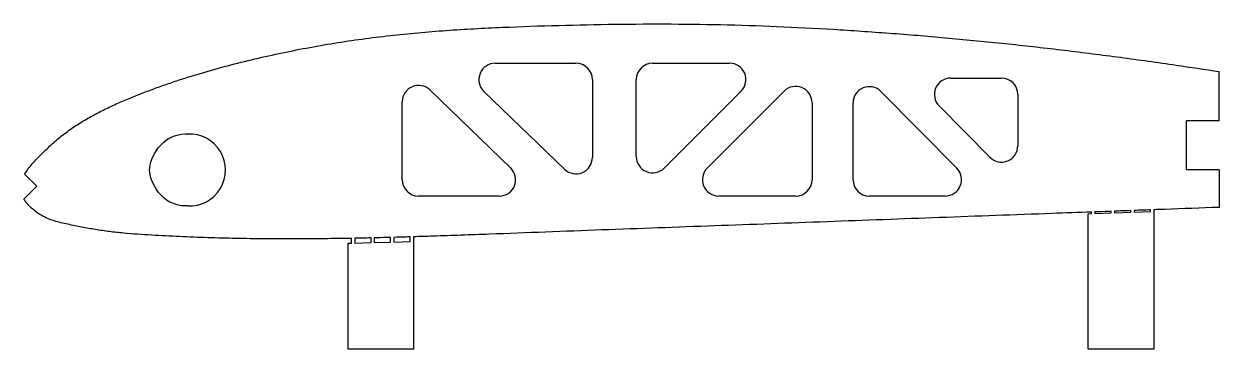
# Model space of a CAD drawing. Header units: millimetres. Extents: x 6.8 to 79.9, y -10 to 9.9.
import ezdxf

# ---------------------------------------------------------------- set-up
doc = ezdxf.new("R2010")
doc.units = ezdxf.units.MM

msp = doc.modelspace()

# ---------------------------------------------------------------- linework, layer by layer
at = {"color": 7, "linetype": 'Continuous', "lineweight": 25}
for p, q in [((35.649, 7.475), (40.583, 7.475)), ((45.269, 7.475), (49.973, 7.475)), ((79.901, 3.95), (79.901, 6.964)), ((41.583, 6.475), (41.583, 1.712)), ((44.269, 1.771), (44.269, 6.475)), ((63.494, 6.566), (66.595, 6.566)), ((29.961, 0.357), (29.961, 5.12)), ((31.655, 5.839), (36.589, 1.076)), ((39.888, 0.993), (34.954, 5.755)), ((50.68, 5.768), (45.976, 1.064)), ((48.604, 1.064), (53.308, 5.768)), ((59.23, 5.746), (63.866, 1.06)), ((67.595, 5.566), (67.595, 2.432)), ((55.015, 5.061), (55.015, 0.357)), ((57.519, 0.357), (57.519, 5.042)), ((65.884, 1.729), (62.783, 4.863)), ((79.901, 3.95), (77.901, 3.95)), ((77.901, 0.95), (77.901, 3.95)), ((79.901, 0.95), (77.901, 0.95)), ((79.901, 0.95), (79.901, -1.336)), ((6.875, 0.691), (7.616, -0.05)), ((7.616, -0.05), (6.83, -0.836)), ((35.895, -0.643), (30.961, -0.643)), ((54.015, -0.643), (49.311, -0.643)), ((63.155, -0.643), (58.519, -0.643)), ((71.902, -1.723), (72.105, -1.716)), ((71.902, -10), (71.902, -1.723)), ((72.105, -1.716), (72.105, -1.622)), ((72.305, -1.615), (72.305, -1.708)), ((72.305, -1.708), (73.304, -1.672)), ((73.304, -1.672), (73.304, -1.578)), ((73.504, -1.571), (73.504, -1.664)), ((73.504, -1.664), (74.503, -1.628)), ((74.503, -1.628), (74.503, -1.534)), ((74.703, -1.526), (74.703, -1.62)), ((74.703, -1.62), (75.702, -1.584)), ((75.702, -1.584), (75.702, -1.49)), ((75.902, -1.482), (75.902, -10)), ((26.65, -3.528), (26.852, -3.523)), ((26.65, -10), (26.65, -3.528)), ((26.852, -3.523), (26.852, -3.229)), ((27.052, -3.225), (27.052, -3.518)), ((27.052, -3.518), (28.051, -3.493)), ((28.051, -3.493), (28.051, -3.204)), ((28.251, -3.2), (28.251, -3.488)), ((28.251, -3.488), (29.251, -3.463)), ((29.251, -3.463), (29.251, -3.175)), ((29.451, -3.17), (29.451, -3.458)), ((29.451, -3.458), (30.45, -3.433)), ((30.45, -3.433), (30.45, -3.142)), ((30.65, -3.136), (30.65, -10)), ((30.65, -10), (26.65, -10)), ((75.902, -10), (71.902, -10))]:
    msp.add_line(p, q, dxfattribs=at)
for centre, radius, start, end in [((35.649, 6.475), 1, 90, 226.01219), ((40.583, 6.475), 1, 0, 90), ((45.269, 6.475), 1, 90, 180), ((49.973, 6.475), 1, 315, 90), ((30.961, 5.12), 1, 46.01219, 180), ((54.015, 5.061), 1, 360, 135), ((58.519, 5.042), 1, 44.69673, 180), ((63.494, 5.566), 1, 90, 224.69673), ((66.595, 5.566), 1, 0, 90), ((16.956, 0.95), 2.2, 266.86371, 93.13629), ((66.595, 2.432), 1, 224.69673, 0), ((40.583, 1.712), 1, 226.01219, 0), ((45.269, 1.771), 1, 180, 315), ((35.895, 0.357), 1, 270, 46.01219), ((49.311, 0.357), 1, 135, 270), ((63.155, 0.357), 1, 270, 44.69673), ((30.961, 0.357), 1, 180, 270), ((54.015, 0.357), 1, 270, 0), ((58.519, 0.357), 1, 180, 270)]:
    msp.add_arc(centre, radius, start, end, dxfattribs=at)
for points, knots in [([(6.875, 0.691), (6.936, 0.794), (7.083, 1.013), (7.342, 1.328), (7.635, 1.643), (7.938, 1.948), (8.246, 2.249), (8.56, 2.544), (8.991, 2.922), (9.558, 3.363), (10.275, 3.84), (11.02, 4.272), (11.785, 4.668), (12.565, 5.032), (13.357, 5.369), (14.158, 5.686), (14.965, 5.984), (15.778, 6.268), (16.595, 6.539), (17.691, 6.882), (19.07, 7.275), (20.74, 7.697), (22.42, 8.075), (24.108, 8.412), (25.804, 8.709), (27.507, 8.963), (29.786, 9.244), (32.645, 9.497), (36.083, 9.682), (39.525, 9.796), (42.968, 9.868), (46.411, 9.884), (49.854, 9.836), (53.296, 9.715), (56.734, 9.532), (60.17, 9.291), (63.601, 9.002), (67.028, 8.664), (70.449, 8.277), (73.865, 7.843), (77.015, 7.402), (79.026, 7.099), (79.901, 6.964)], [0.497269, 0.497269, 0.497269, 0.497269, 0.4988977, 0.5008465, 0.5027953, 0.5047441, 0.506693, 0.5086418, 0.5105906, 0.5144882, 0.5183859, 0.5222835, 0.5261812, 0.5300788, 0.5339764, 0.5378741, 0.5417717, 0.5456693, 0.549567, 0.5534646, 0.5612599, 0.5690552, 0.5768504, 0.5846457, 0.592441, 0.6002363, 0.6080316, 0.6236221, 0.6392127, 0.6548032, 0.6703938, 0.6859843, 0.7015749, 0.7171654, 0.732756, 0.7483465, 0.7639371, 0.7795276, 0.7951182, 0.8107087, 0.8262993, 0.8383239, 0.8383239, 0.8383239, 0.8383239]), ([(16.716, -1.25), (15.249, -1.25), (14.516, 0.217), (14.516, 1.683), (15.249, 3.15), (16.716, 3.15)], [0, 0, 0, 0, 0.5, 0.5, 1, 1, 1, 1]), ([(26.852, -3.229), (26.794, -3.23), (26.163, -3.241), (24.959, -3.258), (23.237, -3.269), (21.515, -3.265), (19.794, -3.241), (18.072, -3.198), (16.352, -3.129), (14.633, -3.042), (13.201, -2.947), (12.06, -2.822), (11.207, -2.7), (10.361, -2.541), (9.516, -2.375), (8.677, -2.182), (8.009, -1.909), (7.53, -1.59), (7.201, -1.311), (6.973, -1.052), (6.86, -0.885), (6.83, -0.836)], [0.39678244, 0.39678244, 0.39678244, 0.39678244, 0.39755909, 0.40535437, 0.41314965, 0.42094492, 0.4287402, 0.43653547, 0.44433075, 0.45212603, 0.4599213, 0.46381894, 0.46771658, 0.47161422, 0.47551186, 0.47940949, 0.48330713, 0.48525595, 0.48720477, 0.48915359, 0.48993365, 0.48993365, 0.48993365, 0.48993365]), ([(79.901, -1.336), (78.793, -1.376), (77.46, -1.425), (76.127, -1.474), (75.902, -1.482)], [0.15643757, 0.15643757, 0.15643757, 0.15643757, 0.17149608, 0.1745546, 0.1745546, 0.1745546, 0.1745546]), ([(72.105, -1.622), (71.301, -1.651), (69.351, -1.723), (66.254, -1.837), (62.813, -1.963), (59.372, -2.09), (55.931, -2.216), (52.49, -2.343), (49.049, -2.468), (45.608, -2.593), (42.167, -2.719), (38.726, -2.847), (35.858, -2.958), (33.564, -3.041), (32.019, -3.094), (31.048, -3.124), (30.65, -3.136)], [0.1917598, 0.1917598, 0.1917598, 0.1917598, 0.2026772, 0.2182677, 0.2338583, 0.2494488, 0.2650394, 0.2806299, 0.2962205, 0.3118111, 0.3274016, 0.3429922, 0.3585827, 0.366378, 0.3741733, 0.3795773, 0.3795773, 0.3795773, 0.3795773]), ([(73.304, -1.578), (73.248, -1.58), (72.915, -1.592), (72.582, -1.604), (72.305, -1.615)], [0.186326585, 0.186326585, 0.186326585, 0.186326585, 0.187086632, 0.190854272, 0.190854272, 0.190854272, 0.190854272]), ([(29.251, -3.175), (28.968, -3.182), (28.634, -3.191), (28.301, -3.198), (28.251, -3.2)], [0.385916598, 0.385916598, 0.385916598, 0.385916598, 0.389763817, 0.390444262, 0.390444262, 0.390444262, 0.390444262]), ([(30.45, -3.142), (30.341, -3.145), (30.008, -3.154), (29.675, -3.164), (29.451, -3.17)], [0.380482968, 0.380482968, 0.380482968, 0.380482968, 0.38196854, 0.385011025, 0.385011025, 0.385011025, 0.385011025])]:
    msp.add_open_spline(points, degree=3, knots=knots, dxfattribs=at)
for points in [[(16.716, 3.15), (16.736, 3.15), (16.776, 3.149), (16.816, 3.148), (16.836, 3.147)], [(16.836, -1.247), (16.816, -1.248), (16.776, -1.25), (16.736, -1.25), (16.716, -1.25)], [(74.503, -1.534), (74.17, -1.546), (73.837, -1.558), (73.504, -1.571)], [(75.702, -1.49), (75.369, -1.502), (75.036, -1.514), (74.703, -1.526)], [(28.051, -3.204), (27.718, -3.212), (27.385, -3.219), (27.052, -3.225)]]:
    msp.add_open_spline(points, degree=3, dxfattribs=at)

doc.saveas('drawing.dxf')
